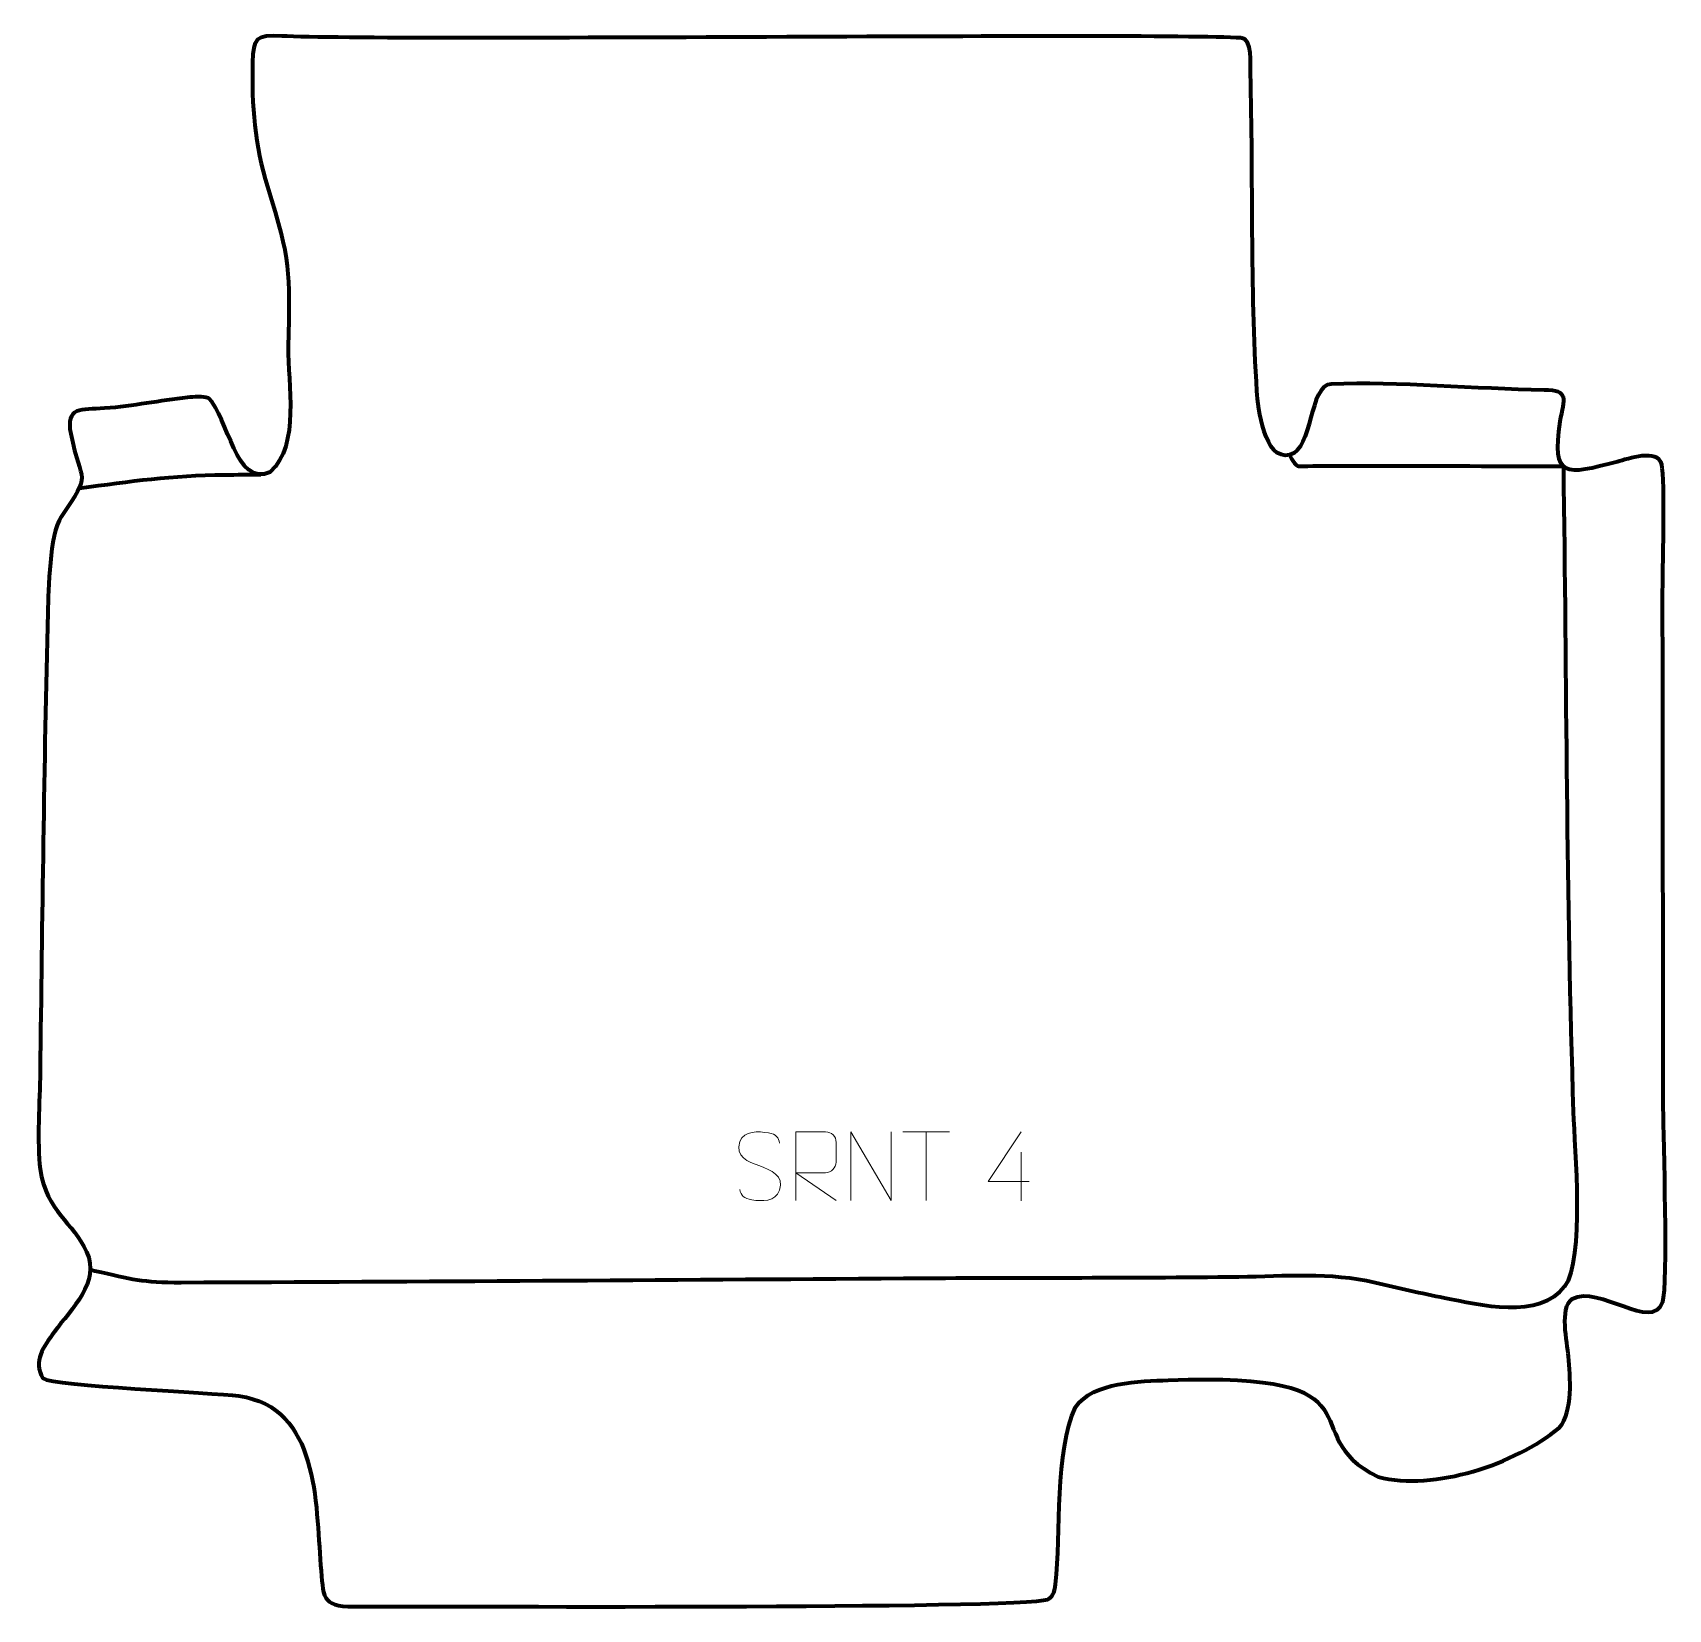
# Model space of a CAD drawing. Header units: millimetres. Extents: x -502 to 92, y 141 to 713.
import ezdxf

# ---------------------------------------------------------------- set-up
doc = ezdxf.new("R2010")
doc.units = ezdxf.units.MM
doc.header["$MEASUREMENT"] = 0
doc.layers.add('layer 2', color=7, linetype='Continuous')
doc.layers.add('layer 3', color=7, linetype='Continuous')

msp = doc.modelspace()

# ---------------------------------------------------------------- linework, layer by layer
at = {"layer": 'layer 2', "color": 140, "lineweight": 158}
for points, knots in [([(-45.9304, 559.6682), (-45.9304, 559.6682), (-44.0497, 555.2046), (-42.1873, 555.5504), (-42.1873, 555.5504), (-40.325, 555.8961), (53.4184, 555.5301), (53.4184, 555.5301), (53.4184, 555.5301), (54.5794, 477.4846), (54.4235, 399.1226), (57.025, 321.139), (57.025, 321.139), (57.4747, 307.6572), (61.1664, 267.7071), (53.8982, 257.7871), (53.8982, 257.7871), (44.9688, 245.6), (22.7027, 251.0213), (10.2609, 253.5581), (10.2609, 253.5581), (1.8114, 255.2173), (-6.5542, 257.1608), (-14.9357, 259.1233), (-14.9357, 259.1233), (-31.3846, 262.9664), (-47.5162, 261.4212), (-64.3652, 261.2093), (-64.3652, 261.2093), (-104.9505, 260.6988), (-145.5437, 260.9274), (-186.1315, 260.6587), (-186.1315, 260.6587), (-273.5564, 260.0491), (-360.9806, 259.4158), (-448.4075, 259.1591), (-448.4075, 259.1591), (-462.6025, 259.1178), (-466.3601, 260.258), (-479.7821, 263.3995), (-479.7821, 263.3995), (-479.7821, 263.3995), (-481.4582, 263.7918), (-481.4582, 263.7918)], [0, 0, 0, 0, 0.08333333, 0.08333333, 0.08333333, 0.08333333, 0.16666667, 0.16666667, 0.16666667, 0.16666667, 0.25, 0.25, 0.25, 0.25, 0.33333333, 0.33333333, 0.33333333, 0.33333333, 0.41666667, 0.41666667, 0.41666667, 0.41666667, 0.5, 0.5, 0.5, 0.5, 0.58333333, 0.58333333, 0.58333333, 0.58333333, 0.66666667, 0.66666667, 0.66666667, 0.66666667, 0.75, 0.75, 0.75, 0.75, 0.83333333, 0.83333333, 0.83333333, 0.83333333, 1, 1, 1, 1]), ([(-485.4497, 547.5699), (-466.4737, 550.1871), (-452.0404, 552.252), (-432.6579, 552.4523), (-432.6579, 552.4523), (-428.2689, 552.4977), (-423.8798, 552.5375), (-419.4908, 552.5853)], [0, 0, 0, 0, 0.33333333, 0.33333333, 0.33333333, 0.33333333, 1, 1, 1, 1])]:
    msp.add_open_spline(points, degree=3, knots=knots, dxfattribs=at)
at = {"layer": 'layer 2', "color": 250, "lineweight": 9}
for points, knots in [([(-238.3778, 301.5895), (-242.6261, 303.0599), (-247.5342, 304.8557), (-245.5291, 310.376), (-245.5291, 310.376), (-244.0256, 314.5159), (-238.812, 314.1274), (-235.2084, 313.5263), (-235.2084, 313.5263), (-232.3478, 313.0491), (-231.4831, 311.8359), (-231.1725, 309.7518)], [0, 0, 0, 0, 0.25, 0.25, 0.25, 0.25, 0.5, 0.5, 0.5, 0.5, 1, 1, 1, 1]), ([(-225.2848, 288.9389), (-225.2848, 288.9389), (-225.2848, 313.8924), (-225.2848, 313.8924), (-225.2848, 313.8924), (-221.69, 313.8924), (-218.0945, 313.8924), (-214.4993, 313.8924), (-214.4993, 313.8924), (-212.174, 313.8547), (-210.6167, 312.3647), (-210.6208, 309.9983), (-210.6208, 309.9983), (-210.6212, 307.9628), (-210.6212, 304.9034), (-210.6208, 302.8674), (-210.6208, 302.8674), (-210.6273, 300.9919), (-212.4396, 299.0501), (-214.4491, 299.031), (-214.4491, 299.031), (-214.4491, 299.031), (-225.2848, 299.031), (-225.2848, 299.031), (-225.2848, 299.031), (-225.2848, 299.031), (-210.6301, 288.9389), (-210.6301, 288.9389)], [0, 0, 0, 0, 0.125, 0.125, 0.125, 0.125, 0.25, 0.25, 0.25, 0.25, 0.375, 0.375, 0.375, 0.375, 0.5, 0.5, 0.5, 0.5, 0.625, 0.625, 0.625, 0.625, 0.75, 0.75, 0.75, 0.75, 1, 1, 1, 1]), ([(-205.2802, 288.9389), (-205.2802, 288.9389), (-205.2802, 313.8924), (-205.2802, 313.8924), (-205.2802, 313.8924), (-205.2802, 313.8924), (-190.6254, 288.9389), (-190.6254, 288.9389), (-190.6254, 288.9389), (-190.6254, 288.9389), (-190.6254, 313.8924), (-190.6254, 313.8924)], [0, 0, 0, 0, 0.25, 0.25, 0.25, 0.25, 0.5, 0.5, 0.5, 0.5, 1, 1, 1, 1]), ([(-140.5419, 295.8322), (-140.5419, 295.8322), (-155.3636, 295.8322), (-155.3636, 295.8322), (-155.3636, 295.8322), (-155.3636, 295.8322), (-143.486, 313.9027), (-143.486, 313.9027)], [0, 0, 0, 0, 0.33333333, 0.33333333, 0.33333333, 0.33333333, 1, 1, 1, 1]), ([(-238.3778, 301.5894), (-234.3592, 299.9427), (-229.3297, 298.0544), (-231.1637, 292.6941), (-231.1637, 292.6941), (-232.6235, 288.4277), (-237.5343, 288.6844), (-241.2604, 289.2391), (-241.2604, 289.2391), (-244.0104, 289.6489), (-245.2313, 290.8624), (-245.6093, 292.9746)], [0, 0, 0, 0, 0.25, 0.25, 0.25, 0.25, 0.5, 0.5, 0.5, 0.5, 1, 1, 1, 1])]:
    msp.add_open_spline(points, degree=3, knots=knots, dxfattribs=at)
for points in [[(-186.4464, 313.8689), (-186.4464, 313.8689), (-169.4592, 313.8689), (-169.4592, 313.8689)], [(-177.9526, 288.9389), (-177.9526, 288.9389), (-177.9526, 313.8924), (-177.9526, 313.8924)], [(-143.486, 306.5933), (-143.486, 306.5933), (-143.486, 288.9286), (-143.486, 288.9286)]]:
    msp.add_open_spline(points, degree=3, dxfattribs=at)
at = {"layer": 'layer 3', "color": 242, "lineweight": 158}
msp.add_open_spline([(-63.6248, 711.0458), (-59.4043, 710.806), (-60.2609, 701.3921), (-60.1717, 698.1511), (-60.1717, 698.1511), (-59.1135, 659.7096), (-60.3088, 621.138), (-57.8272, 582.7174), (-57.8272, 582.7174), (-57.452, 576.907), (-55.2182, 557.3883), (-45.9304, 559.6682), (-45.9304, 559.6682), (-37.3966, 561.7631), (-39.0718, 585.0731), (-30.8343, 585.3683), (-30.8343, 585.3683), (-6.5057, 586.2401), (21.6492, 583.6583), (46.4639, 583.178), (46.4639, 583.178), (55.7043, 582.9992), (53.8477, 580.3714), (52.2396, 571.7825), (52.2396, 571.7825), (49.2043, 551.1417), (54.0351, 552.1364), (73.0321, 557.2056), (73.0321, 557.2056), (76.7679, 558.2026), (87.7363, 562.0616), (89.1262, 556.205), (89.1262, 556.205), (90.4476, 550.6364), (89.481, 516.783), (89.4628, 508.1651), (89.4628, 508.1651), (89.5438, 446.2853), (89.6225, 384.4055), (89.7024, 322.5256), (89.7024, 322.5256), (89.7959, 311.879), (91.5239, 258.148), (89.5096, 252.1613), (89.5096, 252.1613), (85.7874, 241.0983), (66.3593, 258.6506), (56.6345, 253.3228), (56.6345, 253.3228), (51.9259, 249.8782), (54.8408, 237.8081), (55.3101, 232.3364), (55.3101, 232.3364), (55.936, 225.0388), (57.0493, 212.3783), (51.9265, 206.4824), (51.9265, 206.4824), (35.855, 193.1824), (6.6709, 183.5053), (-13.8675, 188.6308), (-13.8675, 188.6308), (-45.6627, 204.3679), (-9.2433, 226.751), (-90.0457, 223.7563), (-90.0457, 223.7563), (-100.2291, 223.3634), (-117.3026, 223.2224), (-123.7013, 213.9993), (-123.7013, 213.9993), (-131.2947, 197.9123), (-128.9418, 168.0505), (-130.9241, 149.7723), (-130.9241, 149.7723), (-131.2869, 146.4271), (-132.1678, 144.9247), (-133.887, 144.1877), (-133.887, 144.1877), (-142.2671, 140.5951), (-362.3975, 141.7384), (-385.7815, 141.6258), (-385.7815, 141.6258), (-397.8447, 141.5677), (-396.7324, 145.1739), (-397.7989, 156.5879), (-397.7989, 156.5879), (-399.6397, 179.1877), (-398.3314, 213.9551), (-427.5044, 218.0317), (-427.5044, 218.0317), (-436.9083, 219.2691), (-495.0386, 221.6022), (-498.6155, 224.449), (-498.6155, 224.449), (-502.3336, 230.5931), (-498.3796, 235.9891), (-494.6001, 241.1374), (-494.6001, 241.1374), (-488.2601, 249.7734), (-477.7131, 259.2293), (-482.7801, 270.3521), (-482.7801, 270.3521), (-487.8028, 281.3771), (-497.1844, 284.5996), (-499.628, 300.3388), (-499.628, 300.3388), (-500.8355, 309.6878), (-499.7774, 325.4304), (-499.6515, 335.5513), (-499.6515, 335.5513), (-498.9452, 391.1515), (-498.2574, 446.9617), (-496.839, 502.5396), (-496.839, 502.5396), (-496.6036, 510.6893), (-496.2743, 530.8335), (-491.9981, 537.1849), (-491.9981, 537.1849), (-480.3893, 554.3026), (-484.7947, 548.1905), (-488.5172, 567.2864), (-488.5172, 567.2864), (-490.4819, 577.3645), (-484.8051, 575.9724), (-476.2219, 576.5887), (-476.2219, 576.5887), (-465.6948, 577.3444), (-456.2682, 579.4229), (-446.0754, 580.5128), (-446.0754, 580.5128), (-443.9192, 580.7434), (-440.5442, 581.0112), (-438.5068, 580.3147), (-438.5068, 580.3147), (-431.34, 573.3318), (-428.5581, 547.6461), (-416.1148, 553.4247), (-416.1148, 553.4247), (-405.1167, 563.4332), (-409.7771, 585.4375), (-409.5593, 598.9247), (-409.5593, 598.9247), (-409.075, 627.0264), (-408.5644, 629.7242), (-417.1044, 657.0808), (-417.1044, 657.0808), (-421.7045, 671.8168), (-422.9605, 686.8104), (-422.4939, 702.2057), (-422.4939, 702.2057), (-422.2296, 710.9245), (-421.4732, 712.2262), (-411.8511, 711.7356), (-411.8511, 711.7356), (-373.6682, 709.7886), (-96.8256, 712.9321), (-63.6248, 711.0458)], degree=3, knots=[0, 0, 0, 0, 0.025, 0.025, 0.025, 0.025, 0.05, 0.05, 0.05, 0.05, 0.075, 0.075, 0.075, 0.075, 0.1, 0.1, 0.1, 0.1, 0.125, 0.125, 0.125, 0.125, 0.15, 0.15, 0.15, 0.15, 0.175, 0.175, 0.175, 0.175, 0.2, 0.2, 0.2, 0.2, 0.225, 0.225, 0.225, 0.225, 0.25, 0.25, 0.25, 0.25, 0.275, 0.275, 0.275, 0.275, 0.3, 0.3, 0.3, 0.3, 0.325, 0.325, 0.325, 0.325, 0.35, 0.35, 0.35, 0.35, 0.375, 0.375, 0.375, 0.375, 0.4, 0.4, 0.4, 0.4, 0.425, 0.425, 0.425, 0.425, 0.45, 0.45, 0.45, 0.45, 0.475, 0.475, 0.475, 0.475, 0.5, 0.5, 0.5, 0.5, 0.525, 0.525, 0.525, 0.525, 0.55, 0.55, 0.55, 0.55, 0.575, 0.575, 0.575, 0.575, 0.6, 0.6, 0.6, 0.6, 0.625, 0.625, 0.625, 0.625, 0.65, 0.65, 0.65, 0.65, 0.675, 0.675, 0.675, 0.675, 0.7, 0.7, 0.7, 0.7, 0.725, 0.725, 0.725, 0.725, 0.75, 0.75, 0.75, 0.75, 0.775, 0.775, 0.775, 0.775, 0.8, 0.8, 0.8, 0.8, 0.825, 0.825, 0.825, 0.825, 0.85, 0.85, 0.85, 0.85, 0.875, 0.875, 0.875, 0.875, 0.9, 0.9, 0.9, 0.9, 0.925, 0.925, 0.925, 0.925, 0.95, 0.95, 0.95, 0.95, 1, 1, 1, 1], dxfattribs=at)

doc.saveas('drawing.dxf')
